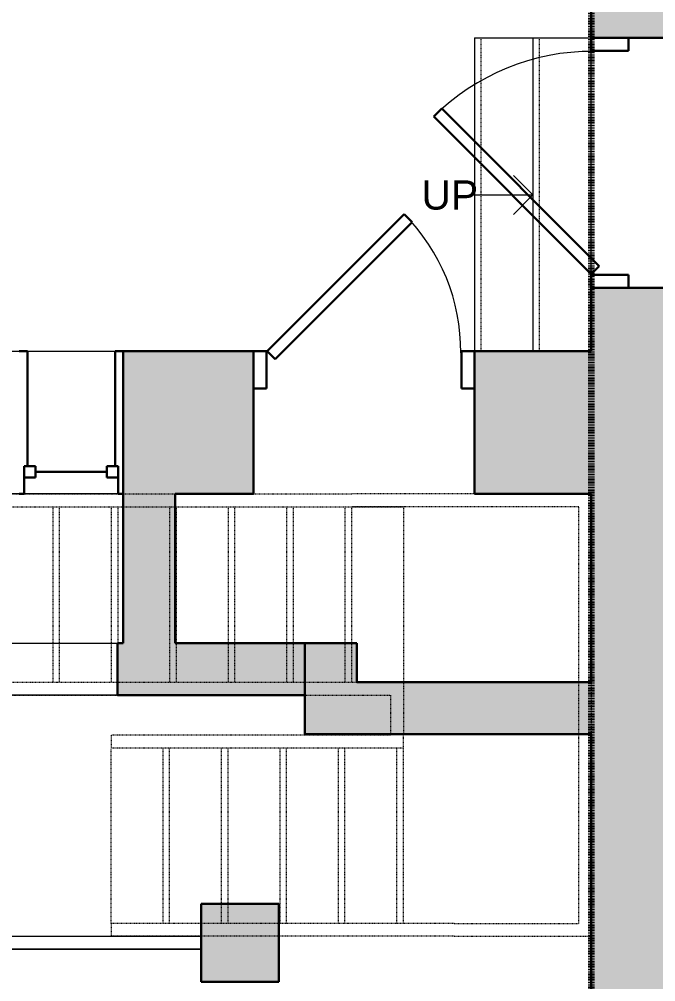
# Model space of a CAD drawing. Header units: inches. Extents: x -1176 to 1551, y -3558 to 978.
# Drawn here: x -86.4 to 11.7, y 9.3 to 157.6 of the extents above; entities that cross this region are included whole.
import ezdxf

# ---------------------------------------------------------------- set-up
doc = ezdxf.new("R2010")
doc.units = ezdxf.units.IN
doc.header["$MEASUREMENT"] = 0
for name, pattern in [('Dash', [0.25, 0.125, -0.125]), ('Demolished', [0.1875, 0.125, -0.0625]), ('Overhead 1_16_', [0.101562, 0.0625, -0.039062])]:
    doc.linetypes.add(name, pattern=pattern)
for name, color, linetype, lineweight in [('A-ANNO-MATC', 214, 'Dash', 140), ('A-COLS', 52, 'Continuous', 18), ('A-DOOR', 31, 'Continuous', 18), ('A-DOOR-FRAM', 31, 'Continuous', 30), ('A-FLOR-HRAL', 11, 'Continuous', 18), ('A-GLAZ', 151, 'Continuous', 18), ('A-WALL', 113, 'Continuous', 18), ('A-WALL-PATT', 111, 'Continuous', 18), ('S-STRS', 31, 'Demolished', 9), ('S-STRS-ANNO', 31, 'Continuous', 9), ('S-STRS-IDEN', 31, 'Continuous', 9), ('S-STRS-MBND', 31, 'Continuous', 18)]:
    doc.layers.add(name, color=color, linetype=linetype, lineweight=lineweight)
doc.styles.add('Swis721 Lt BT', font='swissl.ttf', dxfattribs={"height": 4.5})

# ---------------------------------------------------------------- blocks, each defined once
blk = doc.blocks.new('Top Rail Type - Top Rail_Internal_-5011479-1st Floor Demo')
at = {"layer": 'A-FLOR-HRAL', "lineweight": 9}
for p, q in [((-162.7, 16.32), (-58.38, 16.32)), ((-58.38, 14.32), (-162.7, 14.32))]:
    blk.add_line(p, q, dxfattribs=at)
blk = doc.blocks.new('Top Rail Type - Top Rail_Internal_-V4-1st Floor Demo')
at = {"layer": 'A-FLOR-HRAL', "lineweight": 9}
for p, q in [((-162.7, 16.32), (-58.38, 16.32)), ((-162.7, 14.32), (-58.38, 14.32))]:
    blk.add_line(p, q, dxfattribs=at)
blk = doc.blocks.new('Single Flush - D2 2_10_5_ X 8_-7364776-1st Floor Demo')
at = {"layer": 'A-DOOR', "color": 8, "lineweight": 30}
for p, q in [((-8.34, -31.28), (15.92, -7.01)), ((15.92, -7.01), (17.16, -8.25)), ((17.16, -8.25), (-7.11, -32.51)), ((-7.11, -32.51), (-8.34, -31.28))]:
    blk.add_line(p, q, dxfattribs=at)
at = {"layer": 'A-DOOR', "lineweight": 9}
blk.add_arc((17.16, -8.25), 34.31, 179.5, 225, dxfattribs=at)
at = {"layer": 'A-DOOR-FRAM', "color": 8}
for p, q in [((-19.25, -2.5), (-19.25, -8.25)), ((-19.25, -2.5), (-17.25, -2.5)), ((-17.25, -2.5), (-17.25, -8.25)), ((17.25, -2.5), (17.25, -8.25)), ((17.25, -2.5), (19.25, -2.5)), ((19.25, -2.5), (19.25, -8.25)), ((-19.25, -8.25), (-17.25, -8.25)), ((17.25, -8.25), (19.25, -8.25))]:
    blk.add_line(p, q, dxfattribs=at)
blk = doc.blocks.new('Double Hung - 16_ x  5_ 6_-6975701-1st Floor Demo')
at = {"layer": 'A-GLAZ', "color": 8, "lineweight": 30}
for p, q in [((-6.75, 11), (-8, 11)), ((-6.75, 11), (-6.75, -6.75)), ((6.75, 11), (8, 11)), ((6.75, -6.75), (6.75, 11)), ((-7.25, -6.75), (-5.5, -6.75)), ((-7.25, -8.5), (-7.25, -6.75)), ((-7.25, -6.75), (-6.75, -6.75)), ((-7.25, -6.75), (-7.25, -11)), ((-5.5, -8.5), (-5.5, -6.75)), ((5.5, -8.5), (5.5, -6.75)), ((7.25, -6.75), (5.5, -6.75)), ((6.75, -6.75), (7.25, -6.75)), ((7.25, -8.5), (7.25, -6.75)), ((7.25, -6.75), (7.25, -11)), ((-7.25, -8.5), (-5.5, -8.5)), ((-5.5, -7.625), (5.5, -7.625)), ((7.25, -8.5), (5.5, -8.5)), ((-8, -11), (-7.25, -11)), ((8, -11), (7.25, -11))]:
    blk.add_line(p, q, dxfattribs=at)
blk = doc.blocks.new('Single Flush - D2 2_6_ X 8_-8253007-1st Floor Demo')
at = {"layer": 'A-DOOR', "color": 8, "lineweight": 30}
for p, q in [((-7.41, -30.84), (13.67, -9.76)), ((13.67, -9.76), (14.91, -11)), ((14.91, -11), (-6.17, -32.08)), ((-6.17, -32.08), (-7.41, -30.84))]:
    blk.add_line(p, q, dxfattribs=at)
at = {"layer": 'A-DOOR', "lineweight": 9}
blk.add_arc((14.91, -11), 29.81, 179.5, 225, dxfattribs=at)
at = {"layer": 'A-DOOR-FRAM', "color": 8}
for p, q in [((-17, -5.25), (-17, -11)), ((-17, -5.25), (-15, -5.25)), ((-15, -5.25), (-15, -11)), ((15, -5.25), (15, -11)), ((15, -5.25), (17, -5.25)), ((17, -5.25), (17, -11)), ((-17, -11), (-15, -11)), ((15, -11), (17, -11))]:
    blk.add_line(p, q, dxfattribs=at)

msp = doc.modelspace()

# ---------------------------------------------------------------- hatches: boundary and pattern name
at = {"layer": 'A-COLS'}
msp.add_hatch(color=10, dxfattribs=at).paths.add_polyline_path([(-58.38, 9.32), (-46.38, 9.32), (-46.38, 21.32), (-58.38, 21.32)], flags=0)
at = {"layer": 'A-WALL-PATT', "lineweight": 9}
h = msp.add_hatch(color=7, dxfattribs=at)
h.paths.add_polyline_path([(1.72, -1.17), (18.22, -1.17), (18.22, 116.22), (1.72, 116.22), (1.72, 47.47)], flags=0)
h.paths.add_polyline_path([(1.72, 154.72), (18.22, 154.72), (18.22, 335.37), (1.72, 335.37), (1.72, 190.5)], flags=0)
h.paths.add_polyline_path([(1.72, 388.37), (18.22, 388.37), (18.22, 814.52), (1.72, 814.52), (1.72, 424.34)], flags=0)
h = msp.add_hatch(color=7, dxfattribs=at)
h.paths.add_polyline_path([(-62.38, 84.47), (-50.28, 84.47), (-50.28, 106.47), (-70.38, 106.47), (-70.38, 84.47)], flags=0)
h.paths.add_polyline_path([(-154.38, 84.47), (-154.38, 106.47), (-287.02, 106.47), (-287.02, 84.47), (-192.48, 84.47)], flags=0)
h.paths.add_polyline_path([(1.72, 84.47), (1.72, 106.47), (-16.28, 106.47), (-16.28, 84.47), (-4.41, 84.47)], flags=0)
h.paths.add_polyline_path([(-380.54, 84.47), (-327.07, 84.47), (-327.07, 106.47), (-421.72, 106.47), (-421.72, 84.47), (-404.05, 84.47)], flags=0)
h.paths.add_polyline_path([(-568.61, 84.47), (-493.72, 84.47), (-493.72, 106.47), (-570.07, 106.47), (-570.07, 84.47)], flags=0)
for points in [[(-62.38, 61.47), (-62.38, 84.47), (-70.38, 84.47), (-70.38, 61.47)], [(-51.43, 53.47), (-42.38, 53.47), (-42.38, 61.47), (-71.27, 61.47), (-71.27, 53.47)], [(-42.38, 47.47), (-34.38, 47.47), (-34.38, 61.47), (-42.38, 61.47), (-42.38, 53.47)], [(-34.38, 47.47), (1.72, 47.47), (1.72, 55.47), (-34.38, 55.47)]]:
    msp.add_hatch(color=7, dxfattribs=at).paths.add_polyline_path(points, flags=0)

# ---------------------------------------------------------------- linework, layer by layer
at = {"layer": 'A-ANNO-MATC'}
msp.add_line((1.72, 857.52), (1.72, -90.48), dxfattribs=at)
at = {"layer": 'A-COLS', "color": 8, "lineweight": 30}
for p, q in [((-46.38, 21.32), (-58.38, 21.32)), ((-58.38, 21.32), (-58.38, 9.32)), ((-46.38, 9.32), (-46.38, 21.32)), ((-58.38, 9.32), (-46.38, 9.32))]:
    msp.add_line(p, q, dxfattribs=at)
at = {"layer": 'A-WALL', "color": 8, "lineweight": 30}
for p, q in [((1.72, 317.28), (1.72, 154.72)), ((1.72, 154.72), (18.22, 154.72)), ((1.72, 116.22), (1.72, 106.47)), ((18.22, 116.22), (1.72, 116.22)), ((-50.28, 106.47), (-70.38, 106.47)), ((-70.38, 106.47), (-70.38, 61.47)), ((-50.28, 84.47), (-50.28, 106.47)), ((1.72, 106.47), (-16.28, 106.47)), ((-16.28, 106.47), (-16.28, 84.47)), ((-62.38, 84.47), (-50.28, 84.47)), ((-62.38, 61.47), (-62.38, 84.47)), ((-16.28, 84.47), (1.72, 84.47)), ((1.72, 84.47), (1.72, 55.47)), ((-70.38, 61.47), (-71.27, 61.47)), ((-71.27, 61.47), (-71.27, 53.47)), ((-34.38, 61.47), (-62.38, 61.47)), ((-42.38, 47.47), (-42.38, 61.47)), ((-34.38, 55.47), (-34.38, 61.47)), ((1.72, 55.47), (-34.38, 55.47)), ((-71.27, 53.47), (-42.38, 53.47)), ((-42.38, 47.47), (1.72, 47.47)), ((1.72, 47.47), (1.72, -1.17))]:
    msp.add_line(p, q, dxfattribs=at)
at = {"layer": 'A-WALL', "lineweight": 9}
for p, q in [((1.72, 116.22), (1.72, 154.72)), ((-154.38, 106.47), (-70.38, 106.47)), ((-70.38, 84.47), (-106.45, 84.47)), ((-95.72, 61.47), (-71.27, 61.47)), ((-71.27, 53.47), (-91.99, 53.47))]:
    msp.add_line(p, q, dxfattribs=at)
at = {"layer": 'S-STRS', "linetype": 'Continuous'}
for p, q in [((-16.28, 154.72), (-16.28, 106.47)), ((-16.28, 154.72), (-7.28, 154.72)), ((-7.28, 154.72), (1.72, 154.72)), ((-7.28, 154.72), (-7.28, 106.47))]:
    msp.add_line(p, q, dxfattribs=at)
at = {"layer": 'S-STRS', "linetype": 'Overhead 1_16_'}
for p, q in [((-15.28, 154.72), (-15.28, 106.47)), ((-6.28, 154.72), (-6.28, 106.47))]:
    msp.add_line(p, q, dxfattribs=at)
at = {"layer": 'S-STRS-ANNO'}
for p, q in [((-7.28, 130.52), (-10.28, 133.52)), ((-16.28, 130.52), (-7.28, 130.52)), ((-7.28, 130.52), (-10.28, 127.52))]:
    msp.add_line(p, q, dxfattribs=at)
at = {"layer": 'S-STRS-MBND', "linetype": 'Overhead 1_16_', "lineweight": 9}
for p, q in [((-106.45, 84.47), (-35.04, 84.47)), ((1.78, 84.47), (-35.04, 84.47)), ((1.78, 16.32), (1.78, 84.47)), ((-105.51, 82.47), (-35.04, 82.47)), ((-81.22, 82.47), (-81.22, 55.47)), ((-80.22, 82.47), (-80.22, 55.47)), ((-72.22, 82.47), (-72.22, 55.47)), ((-71.22, 82.47), (-71.22, 55.47)), ((-63.22, 82.47), (-63.22, 55.47)), ((-62.22, 82.47), (-62.22, 55.47)), ((-54.22, 82.47), (-54.22, 55.47)), ((-53.22, 82.47), (-53.22, 55.47)), ((-45.22, 82.47), (-45.22, 55.47)), ((-44.22, 82.47), (-44.22, 55.47)), ((-36.22, 82.47), (-36.22, 55.47)), ((-35.22, 82.47), (-35.22, 55.47)), ((-0.22, 82.47), (-35.04, 82.47)), ((-35.04, 82.47), (-27.22, 82.47)), ((-27.22, 82.47), (-27.22, 55.47)), ((-0.22, 18.32), (-0.22, 82.47)), ((-92.92, 55.47), (-29.22, 55.47)), ((-27.22, 55.47), (-29.22, 55.47)), ((-29.22, 55.47), (-27.22, 55.47)), ((-27.22, 55.47), (-27.22, 47.32)), ((-91.99, 53.47), (-29.22, 53.47)), ((-29.22, 53.47), (-29.22, 47.32)), ((-72.22, 47.32), (-72.22, 45.32)), ((-29.22, 47.32), (-72.22, 47.32)), ((-27.22, 45.32), (-27.22, 47.32)), ((-27.22, 45.32), (-72.22, 45.32)), ((-72.22, 18.32), (-72.22, 45.32)), ((-64.22, 18.32), (-64.22, 45.32)), ((-63.22, 18.32), (-63.22, 45.32)), ((-55.22, 18.32), (-55.22, 45.32)), ((-54.22, 18.32), (-54.22, 45.32)), ((-46.22, 18.32), (-46.22, 45.32)), ((-45.22, 18.32), (-45.22, 45.32)), ((-37.22, 18.32), (-37.22, 45.32)), ((-36.22, 18.32), (-36.22, 45.32)), ((-28.22, 18.32), (-28.22, 45.32)), ((-27.22, 18.32), (-27.22, 45.32)), ((-72.22, 18.32), (-72.22, 16.32)), ((-19.4, 18.32), (-72.22, 18.32)), ((-19.4, 18.32), (-0.22, 18.32)), ((-19.4, 16.32), (-72.22, 16.32)), ((-19.4, 16.32), (1.78, 16.32))]:
    msp.add_line(p, q, dxfattribs=at)

# ---------------------------------------------------------------- block references
at = {"layer": 'A-DOOR'}
for name, p, rotation in [('Single Flush - D2 2_10_5_ X 8_-7364776-1st Floor Demo', (9.97, 135.47), 269.9999999999999), ('Single Flush - D2 2_6_ X 8_-8253007-1st Floor Demo', (-33.28, 95.47), 180)]:
    msp.add_blockref(name, p, dxfattribs=dict(at, rotation=rotation))
at = {"layer": 'A-FLOR-HRAL', "lineweight": 9}
for name in ['Top Rail Type - Top Rail_Internal_-5011479-1st Floor Demo', 'Top Rail Type - Top Rail_Internal_-V4-1st Floor Demo']:
    msp.add_blockref(name, (0, 0), dxfattribs=at)
at = {"layer": 'A-GLAZ'}
msp.add_blockref('Double Hung - 16_ x  5_ 6_-6975701-1st Floor Demo', (-78.38, 95.47), dxfattribs=at)

# ---------------------------------------------------------------- texts
at = {"layer": 'S-STRS-IDEN', "insert": (-24.43, 132.76), "char_height": 4.5, "width": 9.7692, "attachment_point": 1, "line_spacing_factor": 1.005062, "style": 'Swis721 Lt BT'}
msp.add_mtext('UP', dxfattribs=at)

doc.saveas('drawing.dxf')
